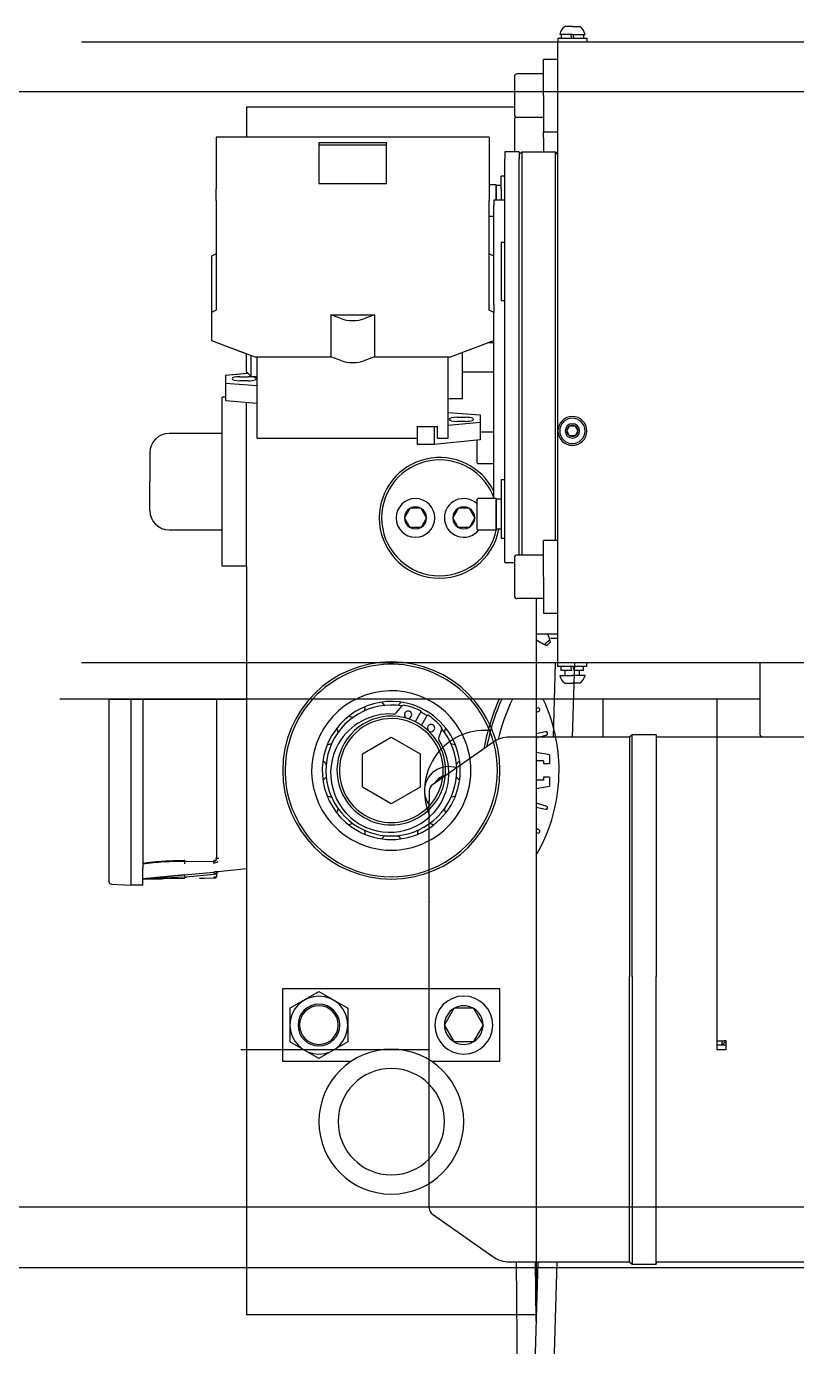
# Model space of a CAD drawing. Extents: x -599358 to 2865263, y -1062760 to 486533.
# Drawn here: x 1033091 to 1033592, y -673265 to -672406 of the extents above; entities that cross this region are included whole.
import ezdxf

# ---------------------------------------------------------------- set-up
doc = ezdxf.new("R2010")
doc.units = 0
for name, color, linetype in [('A-LIN-V', 9, 'Continuous'), ('EWHS5T6M-1', 7, 'Continuous'), ('EWHS5T6M-3', 7, 'Continuous'), ('FHSGH10105-主梁-04', 7, 'Continuous'), ('FHSGH10105-主梁-06', 7, 'Continuous'), ('零件1^葫芦小车', 7, 'Continuous')]:
    doc.layers.add(name, color=color, linetype=linetype)

# ---------------------------------------------------------------- blocks, each defined once
blk = doc.blocks.new('55555555rrrrrr-M-M')
at = {"color": 2}
for p, q in [((-1521917.93, 577527.49), (-1521828.52, 577527.49)), ((-1521561.8, 577161.31), (-1521561.8, 577159.74))]:
    blk.add_line(p, q, dxfattribs=at)
at = {"layer": 'EWHS5T6M-1', "color": 2, "linetype": 'Continuous'}
for p, q in [((-1521917.93, 577417.33), (-1521917.93, 577527.49)), ((-1521917.93, 577417.33), (-1521917.93, 577527.49)), ((-1521903.79, 577527.49), (-1521903.79, 577417.33)), ((-1521895.93, 577527.49), (-1521895.93, 577417.33)), ((-1521848, 577527.49), (-1521848, 577423.66)), ((-1521828.52, 577527.49), (-1521828.52, 577126.78)), ((-1521639.95, 577527.49), (-1521639.95, 577126.78)), ((-1521639.02, 577521.6), (-1521639.95, 577521.24)), ((-1521596.37, 577502.63), (-1521596.37, 577527.49)), ((-1521522.09, 577305.09), (-1521522.09, 577527.49)), ((-1521522.09, 577299.22), (-1521522.09, 577527.49)), ((-1521639.95, 577518.78), (-1521638.18, 577519.56)), ((-1521671.26, 577507.06), (-1521673.37, 577507.06)), ((-1521633.84, 577506.2), (-1521639.95, 577504.9)), ((-1521639.95, 577502.29), (-1521633.33, 577504.06)), ((-1521753.09, 577491.86), (-1521734.23, 577502.74)), ((-1521734.23, 577502.74), (-1521715.37, 577491.86)), ((-1521753.09, 577470.08), (-1521753.09, 577491.86)), ((-1521715.37, 577491.86), (-1521715.37, 577470.08)), ((-1521631.22, 577491.22), (-1521639.95, 577492.76)), ((-1521635.15, 577487.29), (-1521639.95, 577487.29)), ((-1521635.15, 577487.29), (-1521635.15, 577485.29)), ((-1521631.22, 577491.22), (-1521631.22, 577485.29)), ((-1521631.22, 577485.29), (-1521635.15, 577485.29)), ((-1521734.23, 577459.19), (-1521753.09, 577470.08)), ((-1521715.37, 577470.08), (-1521734.23, 577459.19)), ((-1521635.15, 577474.64), (-1521639.95, 577474.64)), ((-1521639.95, 577469.18), (-1521631.22, 577470.72)), ((-1521631.22, 577476.65), (-1521635.15, 577476.65)), ((-1521635.15, 577476.65), (-1521635.15, 577474.64)), ((-1521631.22, 577476.65), (-1521631.22, 577470.72)), ((-1521633.33, 577457.87), (-1521639.95, 577459.65)), ((-1521639.95, 577457.03), (-1521633.84, 577455.74)), ((-1521638.18, 577442.37), (-1521639.95, 577443.16)), ((-1521639.95, 577440.7), (-1521639.02, 577440.34)), ((-1521867.55, 577421.78), (-1521868.7, 577421.76)), ((-1521867.55, 577421.78), (-1521849.55, 577422.09)), ((-1521848, 577423.66), (-1521848.77, 577423.66)), ((-1521639.95, 577425.85), (-1521639.95, 577126.78)), ((-1521917.93, 577408.56), (-1521917.93, 577417.33)), ((-1521917.93, 577408.56), (-1521917.93, 577417.33)), ((-1521903.79, 577417.33), (-1521903.79, 577406.33)), ((-1521868.7, 577411.51), (-1521895.94, 577410.32)), ((-1521868.7, 577410.76), (-1521895.94, 577410.28)), ((-1521895.94, 577410.28), (-1521883.63, 577410.5)), ((-1521895.93, 577406.46), (-1521895.93, 577417.33)), ((-1521895.93, 577410.41), (-1521868.82, 577413.02)), ((-1521868.82, 577413.02), (-1521895.93, 577410.41)), ((-1521895.93, 577410.41), (-1521868.82, 577413.02)), ((-1521868.82, 577413.02), (-1521895.93, 577410.41)), ((-1521895.93, 577406.46), (-1521895.93, 577410.41)), ((-1521868.82, 577413.01), (-1521849.68, 577414.9)), ((-1521868.82, 577413.01), (-1521849.68, 577414.9)), ((-1521868.7, 577411.51), (-1521867.55, 577411.56)), ((-1521849.55, 577413.37), (-1521867.55, 577411.56)), ((-1521859.16, 577410.92), (-1521855.78, 577410.98)), ((-1521859.04, 577410.93), (-1521849.55, 577411.09)), ((-1521858.9, 577410.93), (-1521855.78, 577410.98)), ((-1521849.55, 577411.09), (-1521848.77, 577411.11)), ((-1521848.77, 577411.11), (-1521849.55, 577411.09)), ((-1521848.77, 577411.11), (-1521848.77, 577411.11)), ((-1521848, 577413.59), (-1521848, 577411.89)), ((-1521828.52, 577416.9), (-1521847.2, 577415.1)), ((-1521828.52, 577416.9), (-1521847.2, 577415.1)), ((-1521847.2, 577415.1), (-1521846.58, 577415.16)), ((-1521847.2, 577415.1), (-1521846.58, 577415.16)), ((-1521846.58, 577415.16), (-1521846.58, 577415.16)), ((-1521846.58, 577415.16), (-1521846.58, 577415.16)), ((-1521916.44, 577406.99), (-1521903.79, 577406.33)), ((-1521916.44, 577406.99), (-1521903.79, 577406.33)), ((-1521916.44, 577406.99), (-1521903.79, 577406.33)), ((-1521916.44, 577406.99), (-1521903.79, 577406.33)), ((-1521895.93, 577406.46), (-1521903.79, 577406.33)), ((-1521895.93, 577406.46), (-1521903.79, 577406.33)), ((-1521895.93, 577406.46), (-1521903.79, 577406.33)), ((-1521895.93, 577406.46), (-1521903.79, 577406.33)), ((-1521903.79, 577406.33), (-1521903.79, 577406.33)), ((-1521903.79, 577406.33), (-1521903.79, 577406.33)), ((-1521895.93, 577406.46), (-1521895.93, 577406.46)), ((-1521895.93, 577406.46), (-1521895.93, 577406.46)), ((-1521709.52, 577299.22), (-1521832.09, 577299.22)), ((-1521709.52, 577299.22), (-1521826.21, 577299.22)), ((-1521522.09, 577305.09), (-1521517.79, 577305.09)), ((-1521522.09, 577302.36), (-1521522.09, 577305.09)), ((-1521518.94, 577302.36), (-1521522.09, 577302.36)), ((-1521522.09, 577299.22), (-1521522.09, 577302.36)), ((-1521516.21, 577302.36), (-1521522.09, 577302.36)), ((-1521516.21, 577299.22), (-1521522.09, 577299.22)), ((-1521518.94, 577302.36), (-1521518.94, 577305.09)), ((-1521516.21, 577305.09), (-1521517.79, 577305.09)), ((-1521517.79, 577303.52), (-1521516.22, 577305.09)), ((-1521517.78, 577303.52), (-1521516.21, 577305.09)), ((-1521516.21, 577303.52), (-1521516.21, 577305.09)), ((-1521516.21, 577299.22), (-1521516.21, 577303.52))]:
    blk.add_line(p, q, dxfattribs=at)
for centre, radius, start, end in [((-1521527.23, 577467.78), 149.29, 156.42182, 169.44094), ((-1521527.23, 577467.78), 147.71, 156.15553, 168.81591), ((-1521527.23, 577467.78), 141.43, 155.02503, 166.35263), ((-1521638.63, 577520.57), 1.1, 294, 111), ((-1521734.23, 577480.97), 109.21, 0, 25.21235), ((-1521734.23, 577480.97), 109.21, 0, 25.21235), ((-1521673.37, 577467.78), 39.29, 90, 203.07392), ((-1521633.61, 577505.13), 1.1, 285, 102), ((-1521696.95, 577467.78), 15.71, 71.02327, 180), ((-1521696.95, 577467.78), 10.21, 99.79507, 150.20493), ((-1521734.23, 577480.97), 109.21, 329.69021, 360), ((-1521734.23, 577480.97), 109.21, 329.69021, 360), ((-1521696.95, 577467.78), 9.43, 113.57639, 136.42361), ((-1521696.95, 577467.78), 15.71, 180, 216.86989), ((-1521633.61, 577456.81), 1.1, 258, 75), ((-1521638.63, 577441.37), 1.1, 249, 66), ((-1521871.77, 577257.22), 164.57, 88.93163, 98.43272), ((-1521849.74, 577424.27), 3.54, 270.83121, 315.62562), ((-1521849.57, 577423.66), 1.57, 271, 360), ((-1521860.61, 577422.48), 11.07, 357.96648, 2.03352), ((-1521849.58, 577423.67), 1.58, 271.12833, 323.27765), ((-1521849.57, 577423.66), 1.57, 323.40598, 0), ((-1521847.29, 575985.52), 1438.14, 89.97169, 90.02829), ((-1521848.93, 577413.81), 19.9, 182.29185, 186.63586), ((-1521846.35, 577387.23), 27.88, 91.7594, 96.8764), ((-1521846.35, 577387.23), 27.88, 91.7594, 96.8764), ((-1521820.19, 577416.74), 29.55, 183.55295, 186.55748), ((-1521847.49, 577402.81), 10.76, 94.37584, 101.01436), ((-1521860.8, 577411.48), 11.26, 358.00157, 1.99843), ((-1521848.79, 577411.89), 0.784, 270.847, 0.15299), ((-1521848.79, 577411.89), 0.784, 270.85709, 0.14291), ((-1521846.43, 577413.59), 1.57, 95.50662, 179.99331), ((-1521846.43, 577413.59), 1.57, 95.5, 180), ((-1521916.36, 577408.56), 1.57, 180, 267), ((-1521916.36, 577408.56), 1.57, 180, 267), ((-1521916.36, 577408.56), 1.57, 180, 267), ((-1521916.36, 577408.56), 1.57, 180, 267), ((-1521781.37, 577315.35), 12.57, 0, 180), ((-1521781.37, 577315.35), 12.57, 180, 360), ((-1521734.23, 577252.49), 47.14, 90, 270), ((-1521734.23, 577252.49), 47.14, 270, 90), ((-1521734.23, 577252.49), 34.57, 90, 270), ((-1521734.23, 577252.49), 34.57, 270, 90)]:
    blk.add_arc(centre, radius, start, end, dxfattribs=at)
for points, degree, knots in [([(-1521895.94, 577420.47), (-1521895.55, 577420.57), (-1521895.06, 577420.67), (-1521892.75, 577421.12), (-1521888.61, 577421.52), (-1521884.47, 577421.91), (-1521879.1, 577422.18), (-1521874.11, 577422.43), (-1521868.7, 577422.54)], 2, [0.1931582, 0.1931582, 0.1931582, 0.25, 0.25, 0.5, 0.5, 0.75, 0.75, 1, 1, 1]), ([(-1521868.7, 577421.76), (-1521868.74, 577421.74), (-1521868.77, 577421.56), (-1521868.82, 577420.98), (-1521868.83, 577420.59), (-1521868.82, 577420.19)], 3, [0, 0, 0, 0, 0.5, 0.5, 1, 1, 1, 1]), ([(-1521849.68, 577420.72), (-1521849.68, 577421.09), (-1521849.67, 577421.45), (-1521849.62, 577421.95), (-1521849.59, 577422.09), (-1521849.55, 577422.09)], 3, [0, 0, 0, 0, 0.5, 0.5, 1, 1, 1, 1]), ([(-1521849.55, 577411.88), (-1521849.14, 577411.88), (-1521848.74, 577411.88), (-1521848.17, 577411.89), (-1521848, 577411.89), (-1521848, 577411.89)], 3, [0, 0, 0, 0, 0.5, 0.5, 1, 1, 1, 1]), ([(-1521848.31, 577413.53), (-1521848.32, 577413.89), (-1521848.23, 577414.29), (-1521847.8, 577414.9), (-1521847.49, 577415.07), (-1521847.2, 577415.1)], 3, [0, 0, 0, 0, 0.497, 0.497, 1, 1, 1, 1]), ([(-1521518.94, 577302.37), (-1521518.94, 577302.57), (-1521518.82, 577302.76), (-1521518.39, 577303.14), (-1521518.09, 577303.33), (-1521517.79, 577303.52)], 3, [0, 0, 0, 0, 0.5, 0.5, 1, 1, 1, 1]), ([(-1521517.78, 577303.52), (-1521517.98, 577303.22), (-1521518.17, 577302.92), (-1521518.55, 577302.49), (-1521518.74, 577302.36), (-1521518.93, 577302.36)], 3, [0, 0, 0, 0, 0.5, 0.5, 1, 1, 1, 1])]:
    blk.add_open_spline(points, degree=degree, knots=knots, dxfattribs=at)
at = {"layer": 'EWHS5T6M-3', "color": 2, "linetype": 'Continuous'}
for p, q in [((-1521616.37, 577959.95), (-1521624.62, 577959.95)), ((-1521623.68, 577959.95), (-1521623.68, 577957.43)), ((-1521616.37, 577965.13), (-1521621.09, 577965.13)), ((-1521620.01, 577965.14), (-1521620, 577965.13)), ((-1521616.69, 577957.43), (-1521617.36, 577959.95)), ((-1521616.37, 577965.13), (-1521611.66, 577965.13)), ((-1521616.37, 577959.95), (-1521608.12, 577959.95)), ((-1521616.06, 577959.95), (-1521615.39, 577957.43)), ((-1521609.07, 577959.95), (-1521609.07, 577957.43)), ((-1521021.23, 577954.92), (-1521935.8, 577954.92)), ((-1521021.23, 577954.92), (-1521935.8, 577954.92)), ((-1521625.8, 577957.43), (-1521606.95, 577957.43)), ((-1521625.8, 577957.43), (-1521625.8, 577954.92)), ((-1521625.8, 577913.28), (-1521625.8, 577954.92)), ((-1521625.8, 577943.66), (-1521625.8, 577954.92)), ((-1521606.95, 577957.43), (-1521606.95, 577954.92)), ((-1521635.23, 577920.09), (-1521635.23, 577943.66)), ((-1521625.8, 577943.66), (-1521635.23, 577943.66)), ((-1521635.23, 577934.23), (-1521635.23, 577943.66)), ((-1521625.8, 577943.66), (-1521635.23, 577943.66)), ((-1521635.23, 577934.23), (-1521652.2, 577934.23)), ((-1521635.23, 577934.23), (-1521652.2, 577934.23)), ((-1521654.09, 577932.35), (-1521654.09, 577907.83)), ((-1521654.09, 577932.35), (-1521654.09, 577912.49)), ((-1521635.23, 577920.09), (-1521635.23, 577896.52)), ((-1521828.52, 577912.49), (-1521828.52, 577893.09)), ((-1521815.95, 577912.49), (-1521828.52, 577912.49)), ((-1521828.52, 577912.49), (-1521828.52, 577893.09)), ((-1521815.95, 577912.49), (-1521828.52, 577912.49)), ((-1521654.09, 577912.49), (-1521815.95, 577912.49)), ((-1521654.09, 577912.49), (-1521815.95, 577912.49)), ((-1521625.8, 577592.71), (-1521625.8, 577913.28)), ((-1521654.09, 577904.95), (-1521654.09, 577883.42)), ((-1521635.23, 577905.95), (-1521652.2, 577905.95)), ((-1521848.16, 577893.09), (-1521848.16, 577892.87)), ((-1521670.59, 577893.09), (-1521848.16, 577893.09)), ((-1521848.16, 577893.09), (-1521848.16, 577892.87)), ((-1521828.52, 577893.09), (-1521848.16, 577893.09)), ((-1521848.16, 577892.87), (-1521848.16, 577859.52)), ((-1521848.16, 577892.87), (-1521848.16, 577859.52)), ((-1521670.59, 577892.87), (-1521670.59, 577893.09)), ((-1521670.59, 577892.87), (-1521670.59, 577859.52)), ((-1521635.23, 577896.52), (-1521625.8, 577896.52)), ((-1521635.23, 577892.7), (-1521635.23, 577896.52)), ((-1521635.23, 577892.7), (-1521635.23, 577883.42)), ((-1521781.37, 577889.41), (-1521781.37, 577862.98)), ((-1521737.37, 577889.41), (-1521781.37, 577889.41)), ((-1521737.37, 577887.9), (-1521781.37, 577887.9)), ((-1521737.37, 577862.98), (-1521737.37, 577889.41)), ((-1521660.37, 577883.42), (-1521660.37, 577878.87)), ((-1521650.95, 577883.42), (-1521660.37, 577883.42)), ((-1521650.95, 577883.42), (-1521650.95, 577878.87)), ((-1521650.95, 577881.85), (-1521649.37, 577883.42)), ((-1521649.37, 577883.42), (-1521649.37, 577621.14)), ((-1521649.37, 577883.42), (-1521627.37, 577883.42)), ((-1521627.37, 577630.57), (-1521627.37, 577883.42)), ((-1521625.8, 577881.85), (-1521627.37, 577883.42)), ((-1521660.37, 577816.63), (-1521660.37, 577878.87)), ((-1521650.95, 577621.14), (-1521650.95, 577878.87)), ((-1521662.73, 577859.77), (-1521662.73, 577867.63)), ((-1521660.37, 577867.63), (-1521662.73, 577867.63)), ((-1521848.16, 577851.82), (-1521848.16, 577859.52)), ((-1521848.16, 577851.82), (-1521848.16, 577859.52)), ((-1521781.37, 577862.98), (-1521737.37, 577862.98)), ((-1521666.03, 577862.13), (-1521670.59, 577862.13)), ((-1521670.59, 577859.52), (-1521670.59, 577851.82)), ((-1521666.03, 577861.78), (-1521666.03, 577862.13)), ((-1521666.03, 577861.78), (-1521666.03, 577851.99)), ((-1521662.73, 577861.58), (-1521666.03, 577861.58)), ((-1521666.03, 577851.99), (-1521666.03, 577861.25)), ((-1521662.73, 577859.77), (-1521662.73, 577851.99)), ((-1521848.16, 577851.82), (-1521848.16, 577780.48)), ((-1521848.16, 577851.82), (-1521848.16, 577817.09)), ((-1521670.59, 577780.48), (-1521670.59, 577851.82)), ((-1521667.45, 577851.99), (-1521667.45, 577848.51)), ((-1521660.37, 577851.99), (-1521667.45, 577851.99)), ((-1521667.45, 577784.27), (-1521667.45, 577848.51)), ((-1521670.59, 577841.7), (-1521667.45, 577841.7)), ((-1521662.73, 577824.49), (-1521662.73, 577795.17)), ((-1521660.37, 577824.49), (-1521662.73, 577824.49)), ((-1521848.16, 577817.09), (-1521851.3, 577815.57)), ((-1521848.16, 577817.09), (-1521851.3, 577815.57)), ((-1521851.3, 577815.57), (-1521851.3, 577778.96)), ((-1521851.3, 577815.57), (-1521851.3, 577778.96)), ((-1521667.45, 577815.57), (-1521670.59, 577817.09)), ((-1521660.37, 577634.17), (-1521660.37, 577816.63)), ((-1521662.73, 577795.17), (-1521662.73, 577786.7)), ((-1521848.16, 577780.48), (-1521851.3, 577778.96)), ((-1521851.3, 577778.96), (-1521851.3, 577760.75)), ((-1521851.3, 577778.96), (-1521851.3, 577760.75)), ((-1521667.45, 577778.96), (-1521670.59, 577780.48)), ((-1521667.45, 577784.27), (-1521667.45, 577778.96)), ((-1521667.45, 577760.75), (-1521667.45, 577778.96)), ((-1521662.73, 577786.7), (-1521660.37, 577786.7)), ((-1521773.51, 577777.45), (-1521745.24, 577777.45)), ((-1521766.54, 577774.77), (-1521773.51, 577777.45)), ((-1521773.51, 577777.45), (-1521773.51, 577750.12)), ((-1521745.24, 577777.45), (-1521752.21, 577774.77)), ((-1521745.24, 577777.45), (-1521745.24, 577750.12)), ((-1521851.3, 577760.75), (-1521823.02, 577750.12)), ((-1521851.3, 577760.75), (-1521828.52, 577752.19)), ((-1521695.73, 577750.12), (-1521667.45, 577760.75)), ((-1521687.87, 577723.13), (-1521687.87, 577752.74)), ((-1521667.45, 577759.28), (-1521671.36, 577759.28)), ((-1521667.45, 577658.22), (-1521667.45, 577760.75)), ((-1521828.52, 577740.42), (-1521828.52, 577752.19)), ((-1521828.52, 577740.42), (-1521828.52, 577752.19)), ((-1521825.37, 577737.28), (-1521825.37, 577751.01)), ((-1521823.02, 577750.12), (-1521773.51, 577750.12)), ((-1521821.45, 577697.2), (-1521821.45, 577750.12)), ((-1521766.54, 577747.45), (-1521773.51, 577750.12)), ((-1521745.24, 577750.12), (-1521752.21, 577747.45)), ((-1521745.24, 577750.12), (-1521695.73, 577750.12)), ((-1521697.3, 577697.2), (-1521697.3, 577750.12)), ((-1521827.45, 577739.35), (-1521842.24, 577737.94)), ((-1521828.52, 577739.25), (-1521842.24, 577737.94)), ((-1521842.24, 577737.94), (-1521842.24, 577733.06)), ((-1521842.24, 577737.94), (-1521842.24, 577733.06)), ((-1521832.81, 577737.23), (-1521827.31, 577737.23)), ((-1521828.52, 577740.42), (-1521828.52, 577739.25)), ((-1521828.52, 577740.42), (-1521825.37, 577737.28)), ((-1521828.52, 577740.42), (-1521828.52, 577739.25)), ((-1521825.37, 577737.28), (-1521821.45, 577737.28)), ((-1521687.87, 577740.42), (-1521667.45, 577740.42)), ((-1521842.24, 577733.06), (-1521842.24, 577721.68)), ((-1521842.24, 577733.06), (-1521821.45, 577731.48)), ((-1521842.24, 577733.06), (-1521842.24, 577723.92)), ((-1521827.34, 577734.58), (-1521832.84, 577734.58)), ((-1521844.23, 577613.92), (-1521844.23, 577723.92)), ((-1521842.24, 577723.92), (-1521844.23, 577723.92)), ((-1521844.23, 577700.35), (-1521844.23, 577723.92)), ((-1521842.24, 577723.92), (-1521844.23, 577723.92)), ((-1521842.24, 577721.68), (-1521821.45, 577720.09)), ((-1521828.52, 577613.92), (-1521828.52, 577720.63)), ((-1521697.3, 577723.13), (-1521687.87, 577723.13)), ((-1521697.3, 577713.9), (-1521676.45, 577712.31)), ((-1521691.38, 577710.79), (-1521685.88, 577710.79)), ((-1521676.45, 577712.31), (-1521676.45, 577707.43)), ((-1521717.31, 577704.59), (-1521717.31, 577704.79)), ((-1521717.31, 577704.79), (-1521704.18, 577704.79)), ((-1521717.31, 577704.59), (-1521717.31, 577693.2)), ((-1521706.31, 577704.59), (-1521717.31, 577704.59)), ((-1521704.18, 577704.79), (-1521706.31, 577704.59)), ((-1521706.31, 577704.59), (-1521706.31, 577693.2)), ((-1521704.18, 577697.2), (-1521704.18, 577704.79)), ((-1521676.45, 577707.43), (-1521697.3, 577705.45)), ((-1521685.91, 577708.15), (-1521691.41, 577708.15)), ((-1521676.45, 577707.43), (-1521676.45, 577696.05)), ((-1521620, 577701.92), (-1521618.19, 577705.06)), ((-1521618.19, 577698.78), (-1521620, 577701.92)), ((-1521614.56, 577705.06), (-1521618.19, 577705.06)), ((-1521614.56, 577705.06), (-1521612.75, 577701.92)), ((-1521612.75, 577701.92), (-1521614.56, 577698.78)), ((-1521844.23, 577700.35), (-1521878.8, 577700.35)), ((-1521844.23, 577700.35), (-1521878.8, 577700.35)), ((-1521821.45, 577697.2), (-1521717.31, 577697.2)), ((-1521706.31, 577693.2), (-1521717.31, 577693.2)), ((-1521676.45, 577696.05), (-1521706.31, 577693.2)), ((-1521704.18, 577697.2), (-1521697.3, 577697.2)), ((-1521678.6, 577695.85), (-1521678.6, 577681.96)), ((-1521667.45, 577701.13), (-1521676.45, 577701.13)), ((-1521614.56, 577698.78), (-1521618.19, 577698.78)), ((-1521891.37, 577687.78), (-1521891.37, 577668.92)), ((-1521891.37, 577687.78), (-1521891.37, 577668.92)), ((-1521677.35, 577680.71), (-1521667.45, 577680.71)), ((-1521891.37, 577650.06), (-1521891.37, 577668.92)), ((-1521891.37, 577650.06), (-1521891.37, 577668.92)), ((-1521662.73, 577670.3), (-1521660.37, 577670.3)), ((-1521662.73, 577670.3), (-1521662.73, 577655.64)), ((-1521722.22, 577651.51), (-1521725.71, 577645.47)), ((-1521722.22, 577651.51), (-1521722.15, 577651.63)), ((-1521722.15, 577651.63), (-1521722.01, 577651.63)), ((-1521715.03, 577651.63), (-1521722.01, 577651.63)), ((-1521715.03, 577651.63), (-1521714.89, 577651.63)), ((-1521714.89, 577651.63), (-1521714.82, 577651.51)), ((-1521711.33, 577645.47), (-1521714.82, 577651.51)), ((-1521690.79, 577651.51), (-1521694.28, 577645.47)), ((-1521690.79, 577651.51), (-1521690.72, 577651.63)), ((-1521690.72, 577651.63), (-1521690.58, 577651.63)), ((-1521683.6, 577651.63), (-1521690.58, 577651.63)), ((-1521683.6, 577651.63), (-1521683.46, 577651.63)), ((-1521683.46, 577651.63), (-1521683.39, 577651.51)), ((-1521679.9, 577645.47), (-1521683.39, 577651.51)), ((-1521678.6, 577656.43), (-1521678.6, 577656.74)), ((-1521678.6, 577656.43), (-1521678.6, 577638.82)), ((-1521666.03, 577658), (-1521677.35, 577658)), ((-1521666.03, 577657.65), (-1521666.03, 577658)), ((-1521666.03, 577657.65), (-1521666.03, 577637.57)), ((-1521662.73, 577657.45), (-1521666.03, 577657.45)), ((-1521666.03, 577638.12), (-1521666.03, 577657.12)), ((-1521662.73, 577655.64), (-1521662.73, 577632.07)), ((-1521725.78, 577645.35), (-1521725.71, 577645.47)), ((-1521725.71, 577645.23), (-1521725.78, 577645.35)), ((-1521725.71, 577645.23), (-1521722.22, 577639.18)), ((-1521714.82, 577639.18), (-1521711.33, 577645.23)), ((-1521711.33, 577645.47), (-1521711.26, 577645.35)), ((-1521711.26, 577645.35), (-1521711.33, 577645.23)), ((-1521694.35, 577645.35), (-1521694.28, 577645.47)), ((-1521694.28, 577645.23), (-1521694.35, 577645.35)), ((-1521694.28, 577645.23), (-1521690.79, 577639.18)), ((-1521683.39, 577639.18), (-1521679.9, 577645.23)), ((-1521679.9, 577645.47), (-1521679.83, 577645.35)), ((-1521679.83, 577645.35), (-1521679.9, 577645.23)), ((-1521878.8, 577637.49), (-1521844.23, 577637.49)), ((-1521878.8, 577637.49), (-1521844.23, 577637.49)), ((-1521844.23, 577613.92), (-1521844.23, 577637.49)), ((-1521722.15, 577639.06), (-1521722.22, 577639.18)), ((-1521722.01, 577639.06), (-1521722.15, 577639.06)), ((-1521714.89, 577639.06), (-1521715.03, 577639.06)), ((-1521714.82, 577639.18), (-1521714.89, 577639.06)), ((-1521690.72, 577639.06), (-1521690.79, 577639.18)), ((-1521690.58, 577639.06), (-1521690.72, 577639.06)), ((-1521683.46, 577639.06), (-1521683.6, 577639.06)), ((-1521683.39, 577639.18), (-1521683.46, 577639.06)), ((-1521677.35, 577637.57), (-1521666.03, 577637.57)), ((-1521666.03, 577638.12), (-1521662.73, 577638.12)), ((-1521660.37, 577616.28), (-1521660.37, 577634.17)), ((-1521662.73, 577632.07), (-1521660.37, 577632.07)), ((-1521635.23, 577607), (-1521635.23, 577630.57)), ((-1521625.8, 577630.57), (-1521635.23, 577630.57)), ((-1521660.37, 577616.28), (-1521654.09, 577616.28)), ((-1521654.09, 577619.26), (-1521654.09, 577594.74)), ((-1521635.23, 577621.14), (-1521652.2, 577621.14)), ((-1521828.52, 577613.92), (-1521844.23, 577613.92)), ((-1521828.52, 577613.92), (-1521844.23, 577613.92)), ((-1521828.52, 577613.92), (-1521828.52, 577126.78)), ((-1521828.52, 577613.92), (-1521828.52, 577527.49)), ((-1521635.23, 577607), (-1521635.23, 577583.43)), ((-1521635.23, 577592.86), (-1521652.2, 577592.86)), ((-1521639.95, 577592.86), (-1521639.95, 577569.92)), ((-1521625.8, 577551.06), (-1521625.8, 577592.71)), ((-1521635.23, 577583.43), (-1521625.8, 577583.43)), ((-1521639.95, 577569.92), (-1521639.95, 577126.78)), ((-1521639.95, 577569.92), (-1521625.8, 577569.92)), ((-1521630.52, 577564.54), (-1521631.02, 577566.2)), ((-1521634.67, 577563.03), (-1521633.1, 577562.3)), ((-1521021.23, 577551.06), (-1521935.8, 577551.06)), ((-1521625.8, 577548.55), (-1521625.8, 577551.06)), ((-1521606.95, 577548.55), (-1521625.8, 577548.55)), ((-1521623.68, 577546.03), (-1521623.68, 577548.55)), ((-1521616.69, 577546.03), (-1521617.36, 577548.55)), ((-1521616.06, 577548.55), (-1521615.39, 577546.03)), ((-1521609.07, 577546.03), (-1521609.07, 577548.55)), ((-1521606.95, 577548.55), (-1521606.95, 577551.06)), ((-1521494.23, 577504), (-1521494.23, 577551.06)), ((-1521624.62, 577542.89), (-1521616.37, 577542.89)), ((-1521616.69, 577546.03), (-1521623.68, 577546.03)), ((-1521621.09, 577543.28), (-1521621.09, 577546.03)), ((-1521608.12, 577542.89), (-1521616.37, 577542.89)), ((-1521609.07, 577546.03), (-1521615.39, 577546.03)), ((-1521611.66, 577543.28), (-1521611.66, 577546.03)), ((-1521621.09, 577537.71), (-1521616.37, 577537.71)), ((-1521620, 577537.71), (-1521620.01, 577537.7)), ((-1521611.66, 577537.71), (-1521616.37, 577537.71)), ((-1521730.96, 577518.54), (-1521727.18, 577523.04)), ((-1521714.7, 577519.52), (-1521718.63, 577512.7)), ((-1521714.55, 577510.34), (-1521710.62, 577517.16)), ((-1521701.32, 577508.11), (-1521703.33, 577502.59)), ((-1521577.52, 577504.2), (-1521579.09, 577502.63)), ((-1521577.52, 577346.98), (-1521577.52, 577504.2)), ((-1521561.8, 577504.2), (-1521577.52, 577504.2)), ((-1521561.8, 577504.2), (-1521561.8, 577346.98)), ((-1521494.23, 577504), (-1521492.72, 577502.63)), ((-1521668.16, 577499.22), (-1521707.51, 577471.66)), ((-1521579.09, 577502.63), (-1521657.34, 577502.63)), ((-1521579.09, 577502.63), (-1521579.09, 577346.84)), ((-1521425.87, 577502.63), (-1521561.8, 577502.63)), ((-1521709.52, 577467.8), (-1521709.52, 577461.23)), ((-1521709.52, 577461.13), (-1521709.52, 577461.23)), ((-1521709.52, 577395.82), (-1521709.52, 577461.13)), ((-1521639.95, 577425.85), (-1521639.95, 577126.78)), ((-1521828.52, 577416.9), (-1521828.52, 577126.78)), ((-1521709.52, 577395.82), (-1521709.52, 577395.53)), ((-1521709.52, 577343.81), (-1521709.52, 577395.53)), ((-1521709.52, 577290.22), (-1521709.52, 577343.81)), ((-1521579.09, 577161.31), (-1521579.09, 577346.84)), ((-1521577.52, 577346.98), (-1521577.52, 577159.74)), ((-1521561.8, 577159.74), (-1521561.8, 577346.98)), ((-1521663.52, 577338.92), (-1521804.95, 577338.92)), ((-1521804.95, 577338.92), (-1521804.95, 577291.78)), ((-1521800.23, 577326.24), (-1521781.37, 577337.12)), ((-1521781.37, 577337.12), (-1521762.52, 577326.24)), ((-1521663.52, 577291.78), (-1521663.52, 577338.92)), ((-1521762.52, 577326.24), (-1521762.52, 577304.46)), ((-1521693.57, 577326.12), (-1521699.66, 577315.58)), ((-1521693.57, 577326.12), (-1521693.44, 577326.35)), ((-1521693.44, 577326.35), (-1521693.17, 577326.35)), ((-1521681, 577326.35), (-1521693.17, 577326.35)), ((-1521681, 577326.35), (-1521680.74, 577326.35)), ((-1521680.74, 577326.35), (-1521680.61, 577326.12)), ((-1521674.52, 577315.58), (-1521680.61, 577326.12)), ((-1521699.79, 577315.35), (-1521699.66, 577315.58)), ((-1521699.66, 577315.12), (-1521699.79, 577315.35)), ((-1521699.66, 577315.12), (-1521693.57, 577304.58)), ((-1521680.61, 577304.58), (-1521674.52, 577315.12)), ((-1521674.52, 577315.58), (-1521674.39, 577315.35)), ((-1521674.39, 577315.35), (-1521674.52, 577315.12)), ((-1521781.37, 577293.57), (-1521800.23, 577304.46)), ((-1521762.52, 577304.46), (-1521781.37, 577293.57)), ((-1521709.52, 577290.22), (-1521709.52, 577299.22)), ((-1521693.44, 577304.35), (-1521693.57, 577304.58)), ((-1521693.17, 577304.35), (-1521693.44, 577304.35)), ((-1521680.74, 577304.35), (-1521681, 577304.35)), ((-1521680.61, 577304.58), (-1521680.74, 577304.35)), ((-1521804.95, 577291.78), (-1521760.29, 577291.78)), ((-1521709.52, 577212.08), (-1521709.52, 577289.91)), ((-1521709.52, 577212.08), (-1521709.52, 577289.91)), ((-1521708.17, 577291.78), (-1521663.52, 577291.78)), ((-1521709.52, 577196.14), (-1521709.52, 577211.93)), ((-1521709.52, 577196.14), (-1521709.52, 577211.93)), ((-1521707.51, 577192.28), (-1521668.16, 577164.72)), ((-1521707.51, 577192.28), (-1521668.16, 577164.72)), ((-1521657.34, 577161.31), (-1521579.09, 577161.31)), ((-1521657.34, 577161.31), (-1521579.09, 577161.31)), ((-1521579.09, 577161.31), (-1521577.52, 577159.74)), ((-1521579.09, 577161.31), (-1521577.52, 577159.74)), ((-1521561.8, 577161.31), (-1521425.87, 577161.31)), ((-1521561.8, 577161.31), (-1521425.87, 577161.31)), ((-1521577.52, 577159.74), (-1521561.8, 577159.74)), ((-1521577.52, 577159.74), (-1521561.8, 577159.74)), ((-1521815.95, 577126.78), (-1521828.52, 577126.78)), ((-1521639.95, 577126.78), (-1521828.52, 577126.78)), ((-1521652.52, 577126.78), (-1521815.95, 577126.78)), ((-1521639.95, 577126.78), (-1521652.52, 577126.78))]:
    blk.add_line(p, q, dxfattribs=at)
for centre, radius, start, end in [((-1521616.37, 577958.12), 8.45, 123.91171, 167.51453), ((-1521616.37, 577958.12), 8.45, 12.48547, 56.08829), ((-1521652.2, 577932.35), 1.89, 90, 180), ((-1521652.2, 577932.35), 1.89, 90, 180), ((-1521652.2, 577907.83), 1.89, 180, 270), ((-1521652.2, 577904.95), 1.89, 130.27251, 180), ((-1521616.37, 577701.92), 9.43, 0, 180), ((-1521616.37, 577701.92), 8.25, 0, 180), ((-1521616.37, 577701.92), 9.43, 180, 360), ((-1521616.37, 577701.92), 8.25, 180, 0), ((-1521616.37, 577701.92), 4.71, 0, 180), ((-1521616.37, 577701.92), 4.71, 180, 360), ((-1521616.37, 577701.92), 3.63, 120, 180), ((-1521616.37, 577701.92), 3.63, 180, 240), ((-1521616.37, 577701.92), 3.63, 60, 120), ((-1521616.37, 577701.92), 3.63, 0, 60), ((-1521616.37, 577701.92), 3.63, 300, 0), ((-1521878.8, 577687.78), 12.57, 90, 180), ((-1521878.8, 577687.78), 12.57, 90, 180), ((-1521616.37, 577701.92), 3.63, 240, 300), ((-1521702.8, 577645.35), 39.29, 25.84193, 180), ((-1521702.8, 577645.35), 37.71, 19.59305, 180), ((-1521677.35, 577681.96), 1.26, 180, 270), ((-1521878.8, 577650.06), 12.57, 180, 270), ((-1521878.8, 577650.06), 12.57, 180, 270), ((-1521718.52, 577645.35), 12.57, 0, 180), ((-1521718.52, 577645.35), 7.19, 120.96424, 179.03576), ((-1521718.52, 577645.35), 7.19, 60.96424, 119.03576), ((-1521718.52, 577645.35), 7.19, 0.96424, 59.03576), ((-1521687.09, 577645.35), 12.57, 47.54585, 180), ((-1521687.09, 577645.35), 7.19, 120.96424, 179.03576), ((-1521687.09, 577645.35), 7.19, 60.96424, 119.03576), ((-1521687.09, 577645.35), 7.19, 0.96424, 59.03576), ((-1521677.35, 577656.74), 1.26, 90, 180), ((-1521702.8, 577645.35), 39.29, 180, 349.16261), ((-1521702.8, 577645.35), 37.71, 180, 348.9453), ((-1521718.52, 577645.35), 12.57, 180, 0), ((-1521718.52, 577645.35), 7.19, 180.96424, 239.03576), ((-1521718.52, 577645.35), 7.19, 300.96424, 359.03576), ((-1521687.09, 577645.35), 12.57, 180, 321.75772), ((-1521687.09, 577645.35), 7.19, 180.96424, 239.03576), ((-1521687.09, 577645.35), 7.19, 300.96424, 359.03576), ((-1521718.52, 575251.82), 2387.24, 89.91625, 90.08375), ((-1521718.52, 577645.35), 7.19, 240.96424, 299.03576), ((-1521687.09, 575251.82), 2387.24, 89.91625, 90.08375), ((-1521687.09, 577645.35), 7.19, 240.96424, 299.03576), ((-1521677.35, 577638.82), 1.26, 180, 270), ((-1521652.2, 577619.26), 1.89, 90, 180), ((-1521652.2, 577594.74), 1.89, 180, 270), ((-1521702.8, 577645.35), 106.85, 309.61239, 312.20579), ((-1521702.8, 577645.35), 108.42, 310.00445, 311.81373), ((-1521734.23, 577480.97), 70.71, 0, 180), ((-1521734.23, 577480.97), 69.14, 30, 210), ((-1521616.37, 577544.72), 8.45, 192.48547, 236.08829), ((-1521621.48, 577543.28), 0.393, 270, 0), ((-1521611.27, 577543.28), 0.393, 180, 270), ((-1521616.37, 577544.72), 8.45, 303.91171, 347.51453), ((-1521734.23, 577480.97), 51.86, 30, 210), ((-1521734.23, 577480.97), 44.92, 60, 240), ((-1521734.23, 577480.97), 42.59, 80.54316, 240), ((-1521758.25, 577522.58), 7.07, 336.68536, 360), ((-1521734.23, 577529.02), 7.07, 210.09403, 233.31464), ((-1521734.23, 577529.02), 7.07, 306.68536, 329.90597), ((-1521726.34, 577522.34), 1.1, 79.19323, 140), ((-1521734.23, 577480.97), 43.21, 63.12678, 79.19323), ((-1521734.23, 577480.97), 69.14, 210, 30), ((-1521734.23, 577480.97), 35.36, 60, 240), ((-1521735.21, 577479.27), 38.5, 86.56456, 150), ((-1521734.23, 577480.97), 33.79, 60, 240), ((-1521758.25, 577522.58), 7.07, 240.09403, 263.31464), ((-1521734.23, 577480.97), 44.92, 240, 60), ((-1521732.77, 577520.05), 2.36, 266.56456, 320), ((-1521723.28, 577517.22), 2.36, 150, 330), ((-1521723.28, 577517.22), 2.36, 330, 150), ((-1521734.23, 577480.97), 42.59, 60, 63.17297), ((-1521734.23, 577480.97), 42.59, 56.82703, 60), ((-1521734.23, 577480.97), 43.21, 40.80677, 56.87322), ((-1521734.23, 577480.97), 51.86, 210, 30), ((-1521775.84, 577504.99), 7.07, 6.68536, 29.90597), ((-1521734.23, 577480.97), 42.59, 240, 40.21104), ((-1521734.23, 577480.97), 35.36, 240, 60), ((-1521734.23, 577480.97), 33.79, 240, 60), ((-1521708.31, 577508.58), 2.36, 150, 330), ((-1521708.31, 577508.58), 2.36, 330, 150), ((-1521702.35, 577508.49), 1.1, 340, 40.80677), ((-1521692.62, 577504.99), 7.07, 150.09403, 173.31464), ((-1521775.84, 577504.99), 7.07, 270.09403, 293.31464), ((-1521735.21, 577479.27), 38.5, 150, 330), ((-1521701.12, 577501.78), 2.36, 160, 213.43544), ((-1521735.21, 577479.27), 38.5, 330, 33.43544), ((-1521692.62, 577504.99), 7.07, 246.68536, 269.90597), ((-1521657.34, 577483.77), 18.86, 90, 125), ((-1521782.28, 577480.97), 7.07, 36.68536, 59.90597), ((-1521686.19, 577480.97), 7.07, 120.09403, 143.31464), ((-1521734.23, 577480.97), 70.71, 180, 360), ((-1521782.28, 577480.97), 7.07, 300.09403, 323.31464), ((-1521704.8, 577467.8), 4.71, 125, 180), ((-1521686.19, 577480.97), 7.07, 216.68536, 239.90597), ((-1521775.84, 577456.95), 7.07, 66.68536, 89.90597), ((-1521703.99, 577461.13), 5.52, 178.70502, 180.00005), ((-1521692.62, 577456.95), 7.07, 90.09403, 113.31464), ((-1521775.84, 577456.95), 7.07, 330.09403, 353.31464), ((-1521692.62, 577456.95), 7.07, 186.68536, 209.90597), ((-1521758.25, 577439.36), 7.07, 96.68536, 119.90597), ((-1521710.21, 577439.36), 7.07, 60.09403, 83.31464), ((-1521758.25, 577439.36), 7.07, 0, 23.31464), ((-1521734.23, 577432.92), 7.07, 126.68536, 149.90597), ((-1521734.23, 577432.92), 7.07, 30.09403, 53.31464), ((-1521710.21, 577439.36), 7.07, 156.68536, 179.90597), ((-1521678.86, 577395.53), 30.66, 179.45038, 180.00076), ((-1521781.37, 577315.35), 18.84, 90, 270), ((-1521781.37, 577315.35), 18.84, 270, 90), ((-1521687.09, 577315.35), 18.86, 0, 180), ((-1518413.6, 577315.35), 3386.65, 179.81581, 180.18419), ((-1521781.37, 577315.35), 13.59, 90, 270), ((-1521781.37, 577315.35), 13.59, 270, 90), ((-1521687.09, 577315.35), 12.57, 121.04498, 178.95502), ((-1521687.09, 577315.35), 12.57, 61.04498, 118.95502), ((-1521687.09, 577315.35), 12.57, 1.04498, 58.95502), ((-1521687.09, 577315.35), 18.86, 180, 360), ((-1521687.09, 577315.35), 12.57, 181.04498, 238.95502), ((-1521687.09, 577315.35), 12.57, 301.04498, 358.95502), ((-1521687.09, 577315.35), 12.57, 241.04498, 298.95502), ((-1521687.09, 571538.81), 5765.54, 89.939518, 90.060482), ((-1521678.86, 577290.22), 30.66, 179.99924, 180.54961), ((-1521678.86, 577290.22), 30.66, 179.99924, 180.54961), ((-1521703.99, 577212.08), 5.52, 179.99995, 181.29498), ((-1521703.99, 577212.08), 5.52, 179.99995, 181.29498), ((-1521704.8, 577196.14), 4.71, 180, 235), ((-1521704.8, 577196.14), 4.71, 180, 235), ((-1521657.34, 577180.17), 18.86, 235, 270), ((-1521657.34, 577180.17), 18.86, 235, 270)]:
    blk.add_arc(centre, radius, start, end, dxfattribs=at)
for centre, major_axis, start_param, end_param in [((-1521759.37, 577776.02), (8.64, 0), 3.735005, 5.689773), ((-1521759.37, 577748.7), (8.64, 0), 3.735005, 5.689773), ((-1521832.81, 577735.9), (-5.11, 0), 4.712389, 6.283185), ((-1521832.81, 577735.9), (5.11, 0), 3.141593, 4.70657), ((-1521827.31, 577735.9), (-5.11, 0), 1.564978, 4.712389), ((-1521691.38, 577709.47), (-5.11, 0), 4.712389, 6.283185), ((-1521685.88, 577709.47), (-5.11, 0), 1.564978, 4.712389), ((-1521691.38, 577709.47), (5.11, 0), 3.141593, 4.70657)]:
    blk.add_ellipse(centre, major_axis=major_axis, ratio=0.258819, start_param=start_param, end_param=end_param, dxfattribs=at)
blk.add_open_spline([(-1521639.95, 577566.17), (-1521639.74, 577566.02), (-1521639.49, 577565.85), (-1521637.36, 577564.35), (-1521634.67, 577563.03)], degree=2, knots=[0.7287121, 0.7287121, 0.7287121, 0.75, 0.75, 1, 1, 1], dxfattribs=at)
blk.add_open_spline([(-1521631.02, 577566.2), (-1521631.67, 577568.21), (-1521632.45, 577569.96)], degree=2, dxfattribs=at)
at = {"layer": 'FHSGH10105-主梁-04', "color": 2, "linetype": 'Continuous'}
blk.add_line((-1519722.91, 577922.49), (-1525911.11, 577922.49), dxfattribs=at)
at = {"layer": 'FHSGH10105-主梁-06', "color": 2, "linetype": 'Continuous'}
for p, q in [((-1521625.8, 577566.78), (-1521630.43, 577566.78)), ((-1521628.17, 577527.49), (-1521949.95, 577527.49)), ((-1521522.09, 577527.49), (-1521635.42, 577527.49)), ((-1521494.23, 577527.49), (-1521615.53, 577527.49)), ((-1519722.91, 577196.78), (-1525666.36, 577196.78)), ((-1519722.91, 577157.49), (-1525659.69, 577157.49))]:
    blk.add_line(p, q, dxfattribs=at)
at = {"layer": '零件1^葫芦小车', "color": 2, "linetype": 'Continuous'}
for p, q in [((-1521627.48, 577551.06), (-1521628.9, 577502.63)), ((-1521616.26, 577502.63), (-1521614.84, 577551.06)), ((-1521653.03, 577161.31), (-1521651.44, 576989.89)), ((-1521638.91, 577161.31), (-1521649.38, 576804.4)), ((-1521640.04, 577122.92), (-1521640.39, 577161.31)), ((-1521636.73, 576804.93), (-1521626.27, 577161.31))]:
    blk.add_line(p, q, dxfattribs=at)

msp = doc.modelspace()

# ---------------------------------------------------------------- block references
at = {"layer": 'A-LIN-V'}
msp.add_blockref('55555555rrrrrr-M-M', (2555062.78, -1250370.73), dxfattribs=at)

doc.saveas('drawing.dxf')
